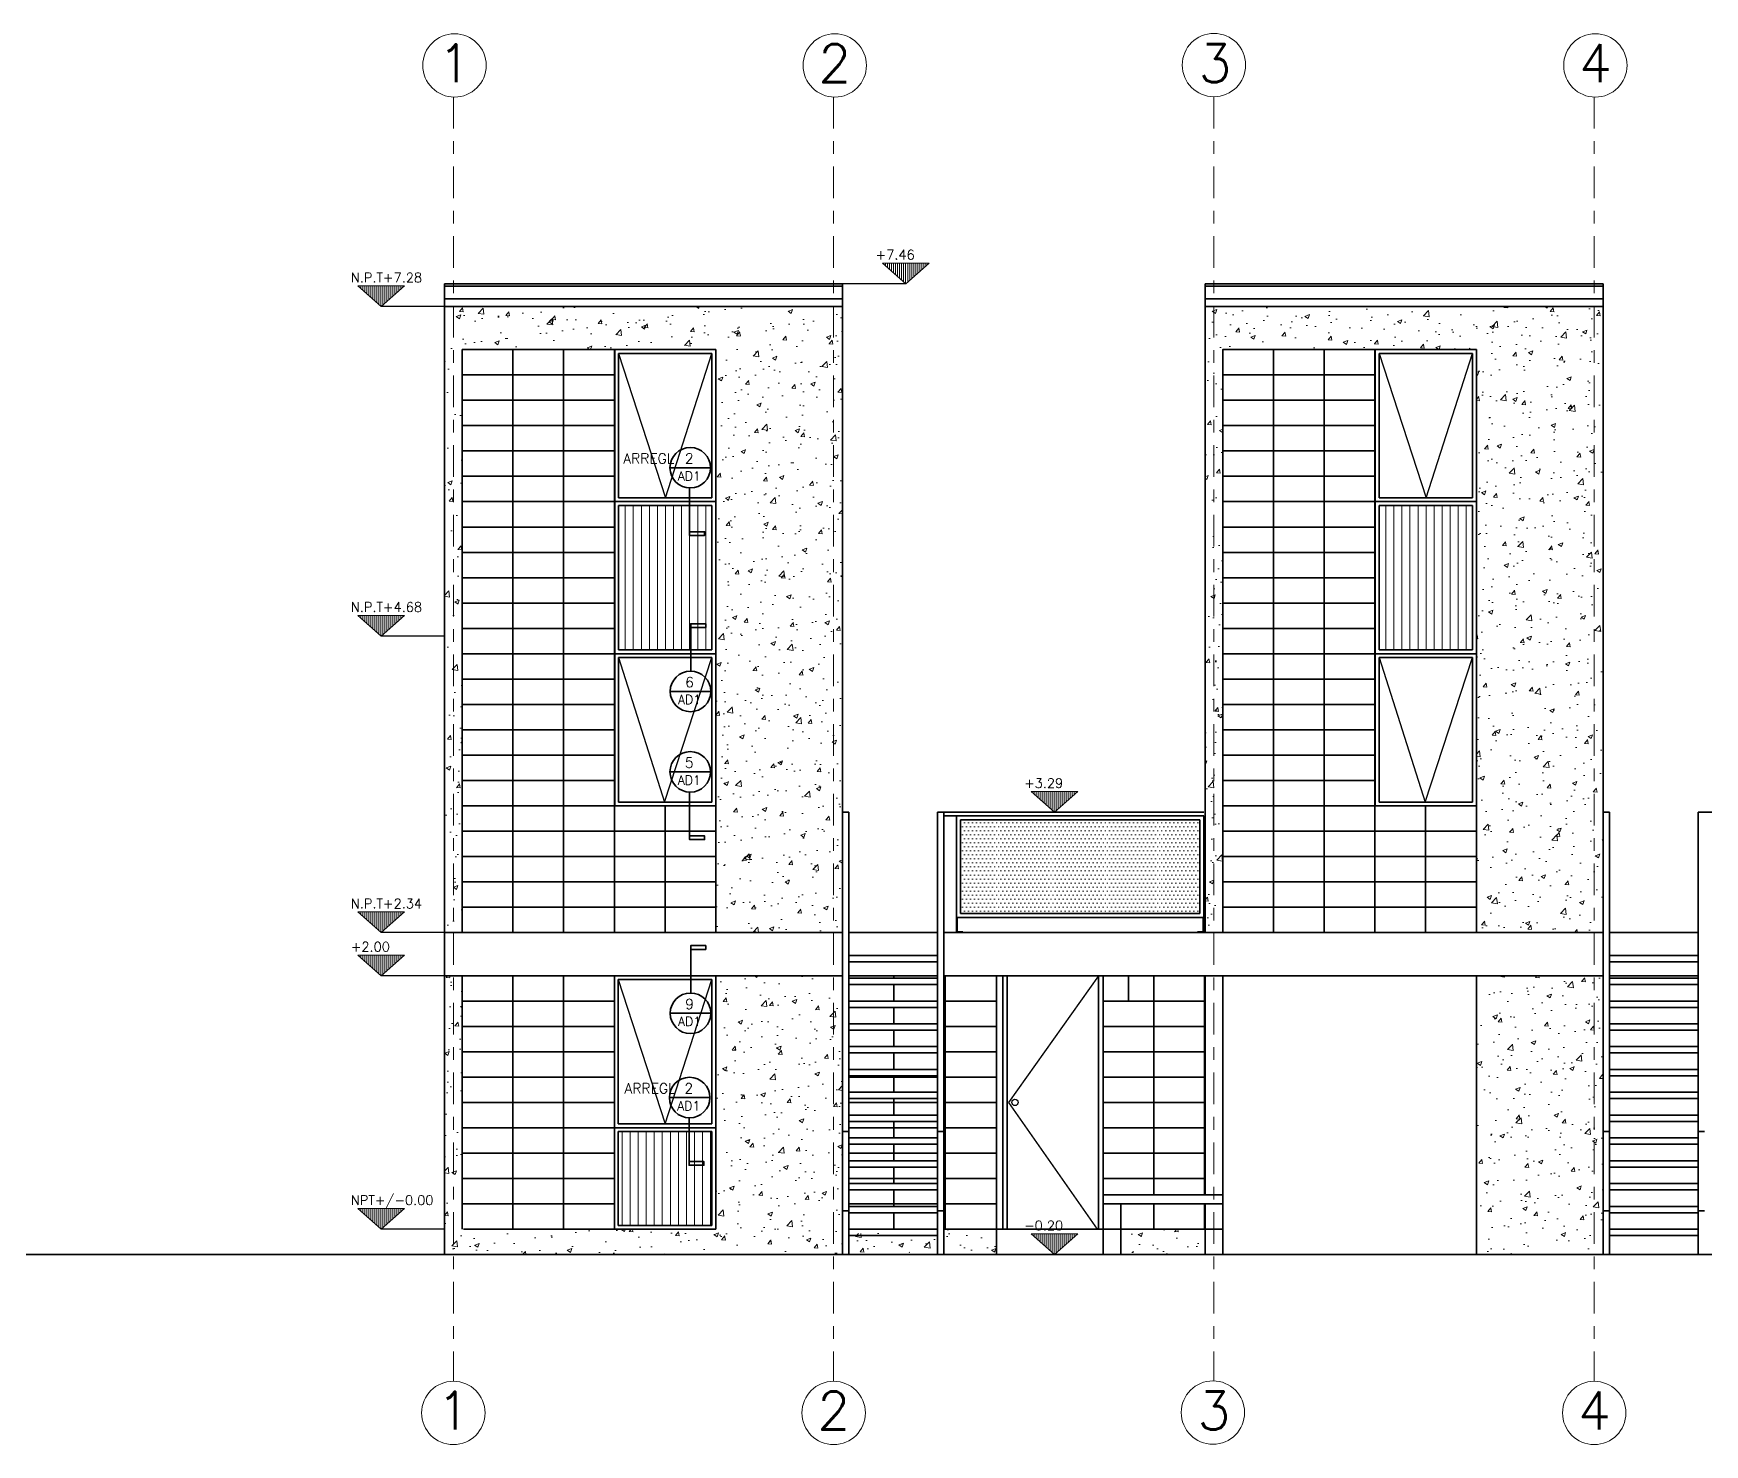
# Model space of a CAD drawing. Header units: metres. Extents: x -87 to 15, y -108 to -10.
# Drawn here: x -36.66 to -23.47, y -108.28 to -97.15 of the extents above; entities that cross this region are included whole.
import ezdxf
from ezdxf.enums import TextEntityAlignment as Align

# ---------------------------------------------------------------- set-up
doc = ezdxf.new("R2010")
doc.units = ezdxf.units.M
doc.header["$LTSCALE"] = 5
doc.header["$MEASUREMENT"] = 0
doc.linetypes.add('CENTER', pattern=[2, 1.25, -0.25, 0.25, -0.25])
for name, color, linetype, lineweight in [('A-ANNO-SYMB', 3, 'Continuous', 18), ('A-ANNO-TEXT', 3, 'Continuous', 18), ('A-ELEV-MBE1', 7, 'Continuous', 35), ('A-ELEV-MBE2', 4, 'Continuous', 25), ('A-ELEV-PATT', 8, 'Continuous', 18), ('A-SECT-MCUT', 7, 'Continuous', 35)]:
    doc.layers.add(name, color=color, linetype=linetype, lineweight=lineweight)
doc.styles.add('E-ROMANS', font='romans.shx', dxfattribs={"width": 0.8})
pattern_1 = [(50, (0, 0), (0.3643693, -0.0318782), [0.0381, -0.4191]), (355, (0, 0), (-0.0704857, 0.3821133), [0.03048, -0.33528]), (100.451, (0.03036, -0.00266), (0.293885, 0.3502334), [0.03238, -0.35618]), (46.1842, (0, 0.1016), (0.542158, -0.0840847), [0.05715, -0.62865]), (96.6356, (0.0452, 0.0946), (0.4748085, 0.494851), [0.04857, -0.53427]), (351.184, (0, 0.1016), (0.4748092, 0.4948502), [0.04572, -0.50292]), (21, (0.0508, 0.0762), (0.30322976, -0.204531), [0.0381, -0.4191]), (326, (0.0508, 0.0762), (0.123604, 0.3683759), [0.03048, -0.33528]), (71.4514, (0.07607, 0.05916), (0.426833, 0.1638457), [0.03238, -0.35618]), (37.5, (0, 0), (0.0061772, 0.16911008), [0, -0.331216, 0, -0.34036, 0, -0.33655]), (7.5, (0, 0), (0.13363933, 0.20036115), [0, -0.194056, 0, -0.323596, 0, -0.12827]), (327.5, (-0.11328, 0), (0.27118119, -0.01145749), [0, -0.127, 0, -0.39624, 0, -0.52578]), (317.5, (-0.16408, 0), (0.29625836, 0.050853), [0, -0.1651, 0, -0.263144, 0, -0.37338])]

msp = doc.modelspace()

# ---------------------------------------------------------------- hatches: boundary and pattern name
at = {"layer": 'A-ELEV-PATT'}
h = msp.add_hatch(dxfattribs=at)
h.set_pattern_fill('ANSI31', color=256, scale=0.005, angle=225, style=0)
h.set_pattern_definition([(270, (174.708959, -230.789892), (0.015875, -4e-17), [])])
h.paths.add_polyline_path([(-29.958, -98.963), (-29.774, -99.125), (-29.59, -98.963)])
h = msp.add_hatch(dxfattribs=at)
h.set_pattern_fill('ANSI31', color=256, scale=0.005, angle=225, style=0)
h.set_pattern_definition([(270, (170.568959, -230.969892), (0.015875, -4e-17), [])])
h.paths.add_polyline_path([(-34.098, -99.143), (-33.914, -99.305), (-33.73, -99.143)])
h = msp.add_hatch(dxfattribs=at)
h.set_pattern_fill('AR-CONC', color=256, scale=0.002, style=0)
h.set_pattern_definition(pattern_1)
h.paths.add_polyline_path([(-30.275, -99.305), (-33.415, -99.305), (-33.415, -104.245), (-33.275, -104.245), (-33.275, -104.045), (-33.275, -103.845), (-33.275, -103.645), (-33.275, -103.445), (-33.275, -103.245), (-33.275, -103.045), (-33.275, -102.845), (-33.275, -102.645), (-33.275, -102.445), (-33.275, -102.245), (-33.275, -102.045), (-33.275, -101.845), (-33.275, -101.645), (-33.275, -101.445), (-33.275, -101.245), (-33.275, -101.045), (-33.275, -100.845), (-33.275, -100.645), (-33.275, -100.445), (-33.275, -100.245), (-33.275, -100.045), (-33.275, -99.845), (-33.275, -99.645), (-32.875, -99.645), (-32.475, -99.645), (-32.075, -99.645), (-31.275, -99.645), (-31.275, -104.245), (-30.275, -104.245), (-30.275, -103.295)])
h = msp.add_hatch(dxfattribs=at)
h.set_pattern_fill('AR-CONC', color=256, scale=0.002, style=0)
h.set_pattern_definition(pattern_1)
h.paths.add_polyline_path([(-25.275, -102.095), (-25.275, -103.245), (-25.275, -103.445), (-25.275, -103.645), (-25.275, -103.845), (-25.275, -104.045), (-25.275, -104.245), (-24.275, -104.245), (-24.275, -103.295), (-24.275, -99.305), (-27.415, -99.305), (-27.415, -104.245), (-27.275, -104.245), (-27.275, -104.045), (-27.275, -103.845), (-27.275, -103.645), (-27.275, -103.445), (-27.275, -103.245), (-27.275, -103.045), (-27.275, -102.845), (-27.275, -99.645), (-26.875, -99.645), (-26.475, -99.645), (-26.075, -99.645), (-25.775, -99.645), (-25.275, -99.645), (-25.275, -100.795)])
h = msp.add_hatch(dxfattribs=at)
h.set_pattern_fill('ANSI31', color=256, scale=0.02, angle=45, style=0)
h.set_pattern_definition([(90, (-0.239126, 29.27455), (-0.0635, 7e-18), [])])
h.paths.add_polyline_path([(-31.305, -100.875), (-31.745, -100.875), (-32.042, -100.875), (-32.042, -102.015), (-31.745, -102.015), (-31.305, -102.015)])
h = msp.add_hatch(dxfattribs=at)
h.set_pattern_fill('ANSI31', color=256, scale=0.02, angle=45, style=0)
h.set_pattern_definition([(90, (5.760874, 29.27455), (-0.0635, 7e-18), [])])
h.paths.add_polyline_path([(-25.305, -100.875), (-25.745, -100.875), (-26.042, -100.875), (-26.042, -102.015), (-25.745, -102.015), (-25.305, -102.015)])
h = msp.add_hatch(dxfattribs=at)
h.set_pattern_fill('ANSI31', color=256, scale=0.005, angle=225, style=0)
h.set_pattern_definition([(270, (170.568959, -233.569892), (0.015875, -4e-17), [])])
h.paths.add_polyline_path([(-34.098, -101.743), (-33.914, -101.905), (-33.73, -101.743)])
h = msp.add_hatch(dxfattribs=at)
h.set_pattern_fill('ANSI31', color=256, scale=0.005, angle=225, style=0)
h.set_pattern_definition([(270, (175.880308, -234.959892), (0.015875, -4e-17), [])])
h.paths.add_polyline_path([(-28.787, -103.133), (-28.603, -103.295), (-28.419, -103.133)])
h = msp.add_hatch(dxfattribs=at)
h.set_pattern_fill('DOTS', color=256, scale=0.02, style=0)
h.set_pattern_definition([(0, (11.19992, 6e-14), (0.015875, 0.03175), [0, -0.03175])])
h.paths.add_polyline_path([(-29.345, -103.355), (-29.345, -104.095), (-27.455, -104.095), (-27.455, -103.355)])
h = msp.add_hatch(dxfattribs=at)
h.set_pattern_fill('ANSI31', color=256, scale=0.005, angle=225, style=0)
h.set_pattern_definition([(270, (170.568959, -235.909892), (0.015875, -4e-17), [])])
h.paths.add_polyline_path([(-34.098, -104.083), (-33.914, -104.245), (-33.73, -104.083)])
h = msp.add_hatch(dxfattribs=at)
h.set_pattern_fill('ANSI31', color=256, scale=0.005, angle=225, style=0)
h.set_pattern_definition([(270, (170.568959, -236.249892), (0.015875, -4e-17), [])])
h.paths.add_polyline_path([(-34.098, -104.423), (-33.914, -104.585), (-33.73, -104.423)])
h = msp.add_hatch(dxfattribs=at)
h.set_pattern_fill('AR-CONC', color=256, scale=0.002, style=0)
h.set_pattern_definition(pattern_1)
h.paths.add_polyline_path([(-31.275, -105.785), (-31.275, -106.585), (-33.265, -106.585), (-33.275, -106.585), (-33.275, -106.385), (-33.275, -106.185), (-33.275, -105.985), (-33.275, -105.785), (-33.275, -105.585), (-33.275, -105.385), (-33.275, -105.185), (-33.275, -104.985), (-33.275, -104.785), (-33.275, -104.585), (-33.415, -104.585), (-33.415, -106.475), (-33.415, -106.785), (-33.414, -106.785), (-30.275, -106.785), (-30.275, -104.585), (-31.275, -104.585)])
h = msp.add_hatch(dxfattribs=at)
h.set_pattern_fill('AR-CONC', color=256, scale=0.002, style=0)
h.set_pattern_definition([(50, (-0.01, 0), (0.3643693, -0.0318782), [0.0381, -0.4191]), (355, (-0.01, 0), (-0.0704857, 0.3821133), [0.03048, -0.33528]), (100.451, (0.02036, -0.00266), (0.293885, 0.3502334), [0.03238, -0.35618]), (46.1842, (-0.01, 0.1016), (0.542158, -0.0840847), [0.05715, -0.62865]), (96.6356, (0.0352, 0.0946), (0.4748085, 0.494851), [0.04857, -0.53427]), (351.184, (-0.01, 0.1016), (0.4748092, 0.4948502), [0.04572, -0.50292]), (21, (0.0408, 0.0762), (0.3032298, -0.204531), [0.0381, -0.4191]), (326, (0.0408, 0.0762), (0.123604, 0.3683759), [0.03048, -0.33528]), (71.4514, (0.06607, 0.05916), (0.426833, 0.1638457), [0.03238, -0.35618]), (37.5, (-0.01, 0), (0.0061772, 0.16911008), [0, -0.331216, 0, -0.34036, 0, -0.33655]), (7.5, (-0.01, 0), (0.13363933, 0.20036115), [0, -0.194056, 0, -0.323596, 0, -0.12827]), (327.5, (-0.12328, 0), (0.27118119, -0.01145749), [0, -0.127, 0, -0.39624, 0, -0.52578]), (317.5, (-0.17408, 0), (0.29625836, 0.050853), [0, -0.1651, 0, -0.263144, 0, -0.37338])])
h.paths.add_polyline_path([(-24.275, -104.585), (-25.275, -104.585), (-25.275, -106.785), (-24.275, -106.785)])
h = msp.add_hatch(dxfattribs=at)
h.set_pattern_fill('ANSI31', color=256, scale=0.02, angle=45, style=0)
h.set_pattern_definition([(90, (-0.01, 0), (-0.0635, 7e-18), [])])
h.paths.add_polyline_path([(-31.305, -105.815), (-32.045, -105.815), (-32.045, -106.555), (-31.305, -106.555)])
h = msp.add_hatch(dxfattribs=at)
h.set_pattern_fill('ANSI31', color=256, scale=0.005, angle=225, style=0)
h.set_pattern_definition([(270, (170.568959, -238.249892), (0.015875, -4e-17), [])])
h.paths.add_polyline_path([(-34.098, -106.423), (-33.914, -106.585), (-33.73, -106.423)])
h = msp.add_hatch(dxfattribs=at)
h.set_pattern_fill('AR-CONC', color=256, scale=0.002, style=0)
h.set_pattern_definition(pattern_1)
h.paths.add_polyline_path([(-29.525, -106.62), (-30.225, -106.62), (-30.225, -106.77), (-29.525, -106.77)])
h.paths.add_polyline_path([(-29.06, -106.585), (-29.465, -106.585), (-29.475, -106.585), (-29.475, -106.785), (-29.06, -106.785)])
h.paths.add_polyline_path([(-27.415, -106.585), (-28.08, -106.585), (-28.08, -106.785), (-27.415, -106.785)])
h = msp.add_hatch(dxfattribs=at)
h.set_pattern_fill('ANSI31', color=256, scale=0.005, angle=225, style=0)
h.set_pattern_definition([(270, (175.880308, -238.449892), (0.015875, -4e-17), [])])
h.paths.add_polyline_path([(-28.787, -106.623), (-28.603, -106.785), (-28.419, -106.623)])

# ---------------------------------------------------------------- linework, layer by layer
at = {"layer": 'A-ANNO-SYMB', "linetype": 'CENTER', "ltscale": 0.04}
for p, q in [((-33.345, -97.65), (-33.345, -107.785)), ((-30.345, -97.65), (-30.345, -107.785)), ((-27.345, -97.65), (-27.345, -107.785)), ((-24.345, -97.65), (-24.345, -107.785))]:
    msp.add_line(p, q, dxfattribs=at)
at = {"layer": 'A-ANNO-SYMB'}
for points in [[(-29.775, -99.125), (-29.959, -98.962), (-29.591, -98.962)], [(-33.915, -99.305), (-34.099, -99.142), (-33.731, -99.142)], [(-33.915, -101.905), (-34.099, -101.742), (-33.731, -101.742)], [(-28.603, -103.295), (-28.787, -103.132), (-28.419, -103.132)], [(-33.915, -104.245), (-34.099, -104.082), (-33.731, -104.082)], [(-33.915, -104.585), (-34.099, -104.422), (-33.731, -104.422)], [(-33.915, -106.585), (-34.099, -106.422), (-33.731, -106.422)], [(-28.603, -106.785), (-28.787, -106.622), (-28.419, -106.622)]]:
    msp.add_lwpolyline(points, close=True, dxfattribs=at)
for centre in [(-33.336, -97.403), (-30.336, -97.403), (-27.345, -97.4), (-24.336, -97.403), (-33.345, -108.035), (-30.345, -108.035), (-27.353, -108.032), (-24.345, -108.035)]:
    msp.add_circle(centre, 0.25, dxfattribs=at)
at = {"layer": 'A-ELEV-MBE1'}
for p, q in [((-33.415, -99.125), (-30.275, -99.125)), ((-33.415, -99.305), (-33.415, -99.125)), ((-30.275, -99.125), (-30.275, -99.305)), ((-27.415, -99.125), (-24.275, -99.125)), ((-27.415, -99.305), (-27.415, -99.125)), ((-24.275, -99.125), (-24.275, -99.305)), ((-33.415, -99.145), (-30.275, -99.145)), ((-33.415, -99.245), (-30.275, -99.245)), ((-27.415, -99.145), (-24.275, -99.145)), ((-27.415, -99.245), (-24.275, -99.245)), ((-33.275, -99.645), (-33.275, -104.245)), ((-33.275, -99.645), (-31.275, -99.645)), ((-32.072, -100.795), (-32.072, -99.645)), ((-32.072, -99.645), (-31.775, -99.645)), ((-31.275, -100.795), (-31.275, -99.645)), ((-31.275, -99.645), (-31.275, -104.245)), ((-27.275, -99.645), (-27.275, -104.245)), ((-27.265, -99.645), (-25.275, -99.645)), ((-26.072, -100.795), (-26.072, -99.645)), ((-26.072, -99.645), (-25.775, -99.645)), ((-25.275, -99.645), (-25.775, -99.645)), ((-25.275, -99.645), (-25.275, -104.245)), ((-25.275, -100.795), (-25.275, -99.645)), ((-32.042, -100.815), (-32.042, -99.675)), ((-32.042, -99.675), (-31.305, -99.675)), ((-31.305, -100.815), (-31.305, -99.675)), ((-26.042, -99.675), (-25.305, -99.675)), ((-26.042, -100.815), (-26.042, -99.675)), ((-25.305, -100.815), (-25.305, -99.675)), ((-31.636, -100.577), (-31.316, -100.577)), ((-32.072, -102.095), (-32.072, -100.795)), ((-31.775, -100.845), (-32.072, -100.845)), ((-32.072, -100.845), (-31.775, -100.845)), ((-31.305, -100.815), (-32.042, -100.815)), ((-31.275, -100.845), (-31.775, -100.845)), ((-31.775, -100.845), (-31.275, -100.845)), ((-31.481, -101.082), (-31.481, -100.737)), ((-31.275, -102.095), (-31.275, -100.795)), ((-26.072, -102.095), (-26.072, -100.795)), ((-26.072, -100.845), (-25.775, -100.845)), ((-25.775, -100.845), (-26.072, -100.845)), ((-25.305, -100.815), (-26.042, -100.815)), ((-25.775, -100.845), (-25.275, -100.845)), ((-25.275, -100.845), (-25.775, -100.845)), ((-25.275, -102.095), (-25.275, -100.795)), ((-32.042, -102.015), (-32.042, -100.875)), ((-32.042, -100.875), (-31.745, -100.875)), ((-31.305, -100.875), (-31.745, -100.875)), ((-31.305, -102.015), (-31.305, -100.875)), ((-26.042, -100.875), (-25.745, -100.875)), ((-26.042, -102.015), (-26.042, -100.875)), ((-25.305, -100.875), (-25.745, -100.875)), ((-25.305, -102.015), (-25.305, -100.875)), ((-31.472, -101.838), (-31.472, -102.182)), ((-31.745, -102.015), (-32.042, -102.015)), ((-31.745, -102.015), (-31.305, -102.015)), ((-25.745, -102.015), (-26.042, -102.015)), ((-25.745, -102.015), (-25.305, -102.015)), ((-32.072, -102.045), (-31.775, -102.045)), ((-31.775, -102.045), (-32.072, -102.045)), ((-32.072, -103.245), (-32.072, -102.095)), ((-32.042, -102.075), (-31.305, -102.075)), ((-32.042, -103.215), (-32.042, -102.075)), ((-31.775, -102.045), (-31.275, -102.045)), ((-31.275, -102.045), (-31.775, -102.045)), ((-31.305, -103.215), (-31.305, -102.075)), ((-31.275, -103.245), (-31.275, -102.095)), ((-25.775, -102.045), (-26.072, -102.045)), ((-26.072, -102.045), (-25.775, -102.045)), ((-26.072, -103.245), (-26.072, -102.095)), ((-26.042, -103.215), (-26.042, -102.075)), ((-26.042, -102.075), (-25.305, -102.075)), ((-25.275, -102.045), (-25.775, -102.045)), ((-25.775, -102.045), (-25.275, -102.045)), ((-25.305, -103.215), (-25.305, -102.075)), ((-25.275, -103.245), (-25.275, -102.095)), ((-31.634, -102.342), (-31.314, -102.342)), ((-31.636, -102.977), (-31.316, -102.977)), ((-31.305, -103.215), (-32.042, -103.215)), ((-31.481, -103.482), (-31.481, -103.137)), ((-25.305, -103.215), (-26.042, -103.215)), ((-31.775, -103.245), (-32.072, -103.245)), ((-31.775, -103.245), (-31.275, -103.245)), ((-30.275, -105.814), (-30.275, -103.295)), ((-30.225, -103.295), (-30.275, -103.295)), ((-30.225, -105.814), (-30.225, -103.295)), ((-29.525, -105.814), (-29.525, -103.295)), ((-29.475, -103.295), (-29.525, -103.295)), ((-29.525, -103.295), (-27.425, -103.295)), ((-29.475, -105.814), (-29.475, -103.295)), ((-29.475, -103.325), (-27.425, -103.325)), ((-29.375, -104.125), (-29.375, -103.325)), ((-29.345, -104.095), (-29.345, -103.355)), ((-29.345, -103.355), (-27.455, -103.355)), ((-27.455, -104.095), (-27.455, -103.355)), ((-27.425, -104.125), (-27.425, -103.325)), ((-27.425, -104.125), (-27.425, -103.325)), ((-27.415, -104.125), (-27.415, -103.325)), ((-27.415, -104.125), (-27.415, -103.325)), ((-25.775, -103.245), (-26.072, -103.245)), ((-25.775, -103.245), (-25.275, -103.245)), ((-24.275, -105.82), (-24.275, -103.285)), ((-24.275, -105.814), (-24.275, -103.295)), ((-24.225, -103.295), (-24.275, -103.295)), ((-24.225, -105.814), (-24.225, -103.295)), ((-23.525, -105.814), (-23.525, -103.295)), ((-23.475, -103.295), (-23.525, -103.295)), ((-23.525, -103.295), (-21.425, -103.295)), ((-29.375, -104.125), (-27.425, -104.125)), ((-29.375, -104.125), (-29.375, -104.245)), ((-29.37, -104.125), (-29.37, -104.24)), ((-29.345, -104.095), (-27.455, -104.095)), ((-27.43, -104.125), (-27.43, -104.24)), ((-27.425, -104.125), (-27.425, -104.245)), ((-27.415, -104.125), (-27.415, -104.245)), ((-33.265, -104.245), (-33.415, -104.245)), ((-30.225, -104.245), (-29.525, -104.245)), ((-29.475, -104.245), (-27.415, -104.245)), ((-29.37, -104.24), (-29.325, -104.24)), ((-29.325, -104.24), (-29.325, -104.245)), ((-27.475, -104.24), (-27.475, -104.245)), ((-27.43, -104.24), (-27.475, -104.24)), ((-24.225, -104.245), (-23.525, -104.245)), ((-31.472, -104.378), (-31.472, -104.722)), ((-30.225, -104.425), (-29.525, -104.425)), ((-30.225, -104.475), (-29.525, -104.475)), ((-24.225, -104.425), (-23.525, -104.425)), ((-24.225, -104.475), (-23.525, -104.475)), ((-33.265, -104.585), (-33.415, -104.585)), ((-33.275, -104.585), (-33.275, -106.585)), ((-33.265, -104.585), (-30.275, -104.585)), ((-32.075, -105.785), (-32.075, -104.585)), ((-32.075, -104.585), (-31.275, -104.585)), ((-32.045, -105.755), (-32.045, -104.615)), ((-32.045, -104.615), (-31.305, -104.615)), ((-31.305, -105.755), (-31.305, -104.615)), ((-31.275, -105.785), (-31.275, -104.585)), ((-30.225, -104.585), (-29.87, -104.585)), ((-29.525, -104.585), (-30.225, -104.585)), ((-30.225, -104.605), (-29.525, -104.605)), ((-30.225, -104.655), (-29.525, -104.655)), ((-29.87, -104.585), (-29.525, -104.585)), ((-29.87, -104.605), (-29.87, -104.585)), ((-29.87, -104.655), (-29.87, -104.785)), ((-29.87, -104.785), (-29.87, -104.67)), ((-29.475, -104.585), (-27.416, -104.585)), ((-29.475, -104.585), (-29.465, -104.585)), ((-29.465, -104.585), (-29.465, -104.785)), ((-29.06, -106.585), (-29.06, -104.585)), ((-29.01, -104.585), (-29.01, -106.585)), ((-28.975, -104.585), (-28.975, -106.585)), ((-28.255, -106.585), (-28.255, -104.585)), ((-27.415, -104.585), (-27.415, -106.315)), ((-27.275, -104.585), (-25.275, -104.585)), ((-23.525, -104.585), (-24.225, -104.585)), ((-24.225, -104.605), (-23.525, -104.605)), ((-24.225, -104.655), (-23.525, -104.655)), ((-29.87, -104.785), (-30.225, -104.785)), ((-30.225, -104.785), (-29.87, -104.785)), ((-30.225, -104.785), (-29.525, -104.785)), ((-29.87, -104.785), (-29.525, -104.785)), ((-29.525, -104.785), (-29.87, -104.785)), ((-29.465, -104.785), (-29.475, -104.785)), ((-29.475, -104.785), (-29.465, -104.785)), ((-29.465, -104.785), (-29.465, -104.985)), ((-24.225, -104.785), (-23.525, -104.785)), ((-31.634, -104.882), (-31.314, -104.882)), ((-30.225, -104.835), (-29.525, -104.835)), ((-29.87, -104.965), (-29.87, -104.835)), ((-29.87, -104.835), (-29.87, -104.965)), ((-24.225, -104.835), (-23.525, -104.835)), ((-30.225, -104.965), (-29.525, -104.965)), ((-30.225, -105.015), (-29.525, -105.015)), ((-29.87, -105.145), (-29.87, -105.015)), ((-29.87, -105.015), (-29.87, -105.145)), ((-29.465, -104.985), (-29.475, -104.985)), ((-29.475, -104.985), (-29.465, -104.985)), ((-29.465, -104.985), (-29.465, -105.185)), ((-24.225, -104.965), (-23.525, -104.965)), ((-24.225, -105.015), (-23.525, -105.015)), ((-30.225, -105.145), (-29.525, -105.145)), ((-30.225, -105.195), (-29.525, -105.195)), ((-29.87, -105.325), (-29.87, -105.195)), ((-29.87, -105.195), (-29.87, -105.325)), ((-29.465, -105.185), (-29.475, -105.185)), ((-29.475, -105.185), (-29.465, -105.185)), ((-29.465, -105.185), (-29.465, -105.385)), ((-24.225, -105.145), (-23.525, -105.145)), ((-24.225, -105.195), (-23.525, -105.195)), ((-31.275, -105.302), (-31.275, -105.735)), ((-30.225, -105.325), (-29.525, -105.325)), ((-24.225, -105.325), (-23.525, -105.325)), ((-30.225, -105.375), (-29.525, -105.375)), ((-29.87, -105.385), (-30.225, -105.385)), ((-30.225, -105.385), (-29.87, -105.385)), ((-29.87, -105.505), (-29.87, -105.375)), ((-29.87, -105.375), (-29.87, -105.505)), ((-29.87, -105.385), (-29.525, -105.385)), ((-29.525, -105.385), (-29.87, -105.385)), ((-29.465, -105.385), (-29.475, -105.385)), ((-29.475, -105.385), (-29.465, -105.385)), ((-29.465, -105.385), (-29.465, -105.585)), ((-24.225, -105.375), (-23.525, -105.375)), ((-32.045, -105.585), (-32.045, -105.755)), ((-31.641, -105.547), (-31.321, -105.547)), ((-31.305, -105.585), (-31.305, -105.755)), ((-31.275, -105.585), (-31.275, -106.585)), ((-30.225, -105.505), (-29.525, -105.505)), ((-30.225, -105.555), (-29.525, -105.555)), ((-29.87, -105.585), (-30.225, -105.585)), ((-30.225, -105.585), (-29.87, -105.585)), ((-29.87, -105.685), (-29.87, -105.555)), ((-29.87, -105.585), (-29.87, -105.6)), ((-29.87, -105.585), (-29.525, -105.585)), ((-29.525, -105.585), (-29.87, -105.585)), ((-29.465, -105.585), (-29.475, -105.585)), ((-29.475, -105.585), (-29.465, -105.585)), ((-29.465, -105.585), (-29.465, -105.785)), ((-24.225, -105.505), (-23.525, -105.505)), ((-24.225, -105.555), (-23.525, -105.555)), ((-31.486, -106.052), (-31.486, -105.707)), ((-30.225, -105.685), (-29.525, -105.685)), ((-24.225, -105.685), (-23.525, -105.685)), ((-32.075, -105.785), (-31.275, -105.785)), ((-31.305, -105.755), (-32.045, -105.755)), ((-32.045, -105.815), (-31.305, -105.815)), ((-32.045, -105.815), (-32.045, -106.555)), ((-31.745, -105.755), (-31.305, -105.755)), ((-31.305, -105.815), (-31.305, -106.555)), ((-30.275, -105.814), (-30.225, -105.814)), ((-30.275, -105.814), (-30.275, -106.44)), ((-30.225, -105.735), (-29.525, -105.735)), ((-29.87, -105.785), (-30.225, -105.785)), ((-30.225, -105.785), (-29.87, -105.785)), ((-30.225, -105.814), (-30.225, -106.44)), ((-29.87, -105.865), (-29.87, -105.735)), ((-29.87, -105.735), (-29.87, -105.865)), ((-29.87, -105.785), (-29.525, -105.785)), ((-29.525, -105.785), (-29.87, -105.785)), ((-29.525, -105.814), (-29.525, -106.44)), ((-29.525, -105.814), (-29.475, -105.814)), ((-29.465, -105.785), (-29.475, -105.785)), ((-29.475, -105.785), (-29.465, -105.785)), ((-29.475, -105.814), (-29.475, -106.44)), ((-29.465, -105.785), (-29.465, -105.985)), ((-24.275, -105.77), (-24.275, -106.785)), ((-24.275, -105.814), (-24.225, -105.814)), ((-24.275, -105.814), (-24.275, -106.44)), ((-24.225, -105.735), (-23.525, -105.735)), ((-24.225, -105.814), (-24.225, -106.44)), ((-23.525, -105.814), (-23.525, -106.44)), ((-23.525, -105.814), (-23.475, -105.814)), ((-30.225, -105.865), (-29.525, -105.865)), ((-30.225, -105.915), (-29.525, -105.915)), ((-29.87, -105.985), (-30.225, -105.985)), ((-30.225, -105.985), (-29.87, -105.985)), ((-29.87, -105.915), (-29.87, -106.045)), ((-29.87, -105.985), (-29.525, -105.985)), ((-29.525, -105.985), (-29.87, -105.985)), ((-29.465, -105.985), (-29.475, -105.985)), ((-29.475, -105.985), (-29.465, -105.985)), ((-29.465, -105.985), (-29.465, -106.185)), ((-24.225, -105.865), (-23.525, -105.865)), ((-24.225, -105.915), (-23.525, -105.915)), ((-30.225, -106.045), (-29.525, -106.045)), ((-30.225, -106.095), (-29.525, -106.095)), ((-29.87, -106.225), (-29.87, -106.095)), ((-24.225, -106.045), (-23.525, -106.045)), ((-24.225, -106.095), (-23.525, -106.095)), ((-30.225, -106.185), (-29.525, -106.185)), ((-29.87, -106.185), (-30.225, -106.185)), ((-30.225, -106.185), (-29.87, -106.185)), ((-30.225, -106.225), (-29.525, -106.225)), ((-29.87, -106.185), (-29.525, -106.185)), ((-29.525, -106.185), (-29.87, -106.185)), ((-29.465, -106.185), (-29.475, -106.185)), ((-29.475, -106.185), (-29.465, -106.185)), ((-29.465, -106.185), (-29.465, -106.385)), ((-27.82, -106.185), (-28.22, -106.185)), ((-28.22, -106.185), (-28.22, -106.385)), ((-27.42, -106.185), (-27.82, -106.185)), ((-27.82, -106.185), (-27.82, -106.315)), ((-27.82, -106.315), (-27.82, -106.185)), ((-27.42, -106.315), (-27.42, -106.185)), ((-24.225, -106.225), (-23.525, -106.225)), ((-30.225, -106.275), (-29.525, -106.275)), ((-30.225, -106.385), (-29.87, -106.385)), ((-29.87, -106.275), (-29.87, -106.405)), ((-29.87, -106.405), (-29.87, -106.275)), ((-29.525, -106.385), (-29.87, -106.385)), ((-29.465, -106.385), (-29.475, -106.385)), ((-29.475, -106.385), (-29.465, -106.385)), ((-29.465, -106.385), (-29.465, -106.585)), ((-28.22, -106.315), (-28.22, -106.385)), ((-27.275, -106.315), (-28.22, -106.315)), ((-28.22, -106.385), (-27.275, -106.385)), ((-28.22, -106.385), (-28.22, -106.585)), ((-27.82, -106.385), (-27.82, -106.585)), ((-27.82, -106.585), (-27.82, -106.385)), ((-27.42, -106.585), (-27.42, -106.385)), ((-27.275, -106.385), (-27.275, -106.315)), ((-24.225, -106.275), (-23.525, -106.275)), ((-30.275, -106.44), (-30.275, -106.785)), ((-30.275, -106.44), (-30.225, -106.44)), ((-30.225, -106.405), (-29.525, -106.405)), ((-30.225, -106.44), (-30.225, -106.785)), ((-30.225, -106.455), (-29.525, -106.455)), ((-29.87, -106.455), (-29.87, -106.575)), ((-29.87, -106.585), (-29.87, -106.455)), ((-29.525, -106.44), (-29.525, -106.785)), ((-29.525, -106.44), (-29.475, -106.44)), ((-29.475, -106.44), (-29.475, -106.785)), ((-24.275, -106.44), (-24.275, -106.785)), ((-24.275, -106.44), (-24.225, -106.44)), ((-24.225, -106.405), (-23.525, -106.405)), ((-24.225, -106.44), (-24.225, -106.785)), ((-24.225, -106.455), (-23.525, -106.455)), ((-23.525, -106.44), (-23.525, -106.785)), ((-23.525, -106.44), (-23.475, -106.44)), ((-31.275, -106.585), (-33.265, -106.585)), ((-32.045, -106.555), (-31.305, -106.555)), ((-30.225, -106.585), (-29.525, -106.585)), ((-30.225, -106.585), (-29.525, -106.585)), ((-30.225, -106.635), (-29.525, -106.635)), ((-29.465, -106.585), (-29.475, -106.585)), ((-29.06, -106.585), (-29.06, -106.785)), ((-29.06, -106.585), (-29.06, -106.785)), ((-24.225, -106.585), (-23.525, -106.585)), ((-24.225, -106.585), (-23.525, -106.585)), ((-24.225, -106.635), (-23.525, -106.635)), ((-33.415, -106.785), (-15.266, -106.785))]:
    msp.add_line(p, q, dxfattribs=at)
for points in [[(-32.875, -99.845), (-32.475, -99.845), (-32.475, -99.645), (-32.875, -99.645)], [(-32.475, -99.845), (-32.075, -99.845), (-32.075, -99.645), (-32.475, -99.645)], [(-27.275, -99.845), (-26.875, -99.845), (-26.875, -99.645), (-27.275, -99.645)], [(-27.275, -99.845), (-26.875, -99.845), (-26.875, -99.645), (-27.275, -99.645)], [(-26.875, -99.845), (-26.475, -99.845), (-26.475, -99.645), (-26.875, -99.645)], [(-26.475, -99.845), (-26.075, -99.845), (-26.075, -99.645), (-26.475, -99.645)], [(-33.275, -100.045), (-32.875, -100.045), (-32.875, -99.845), (-33.275, -99.845)], [(-32.875, -100.045), (-32.475, -100.045), (-32.475, -99.845), (-32.875, -99.845)], [(-32.475, -100.045), (-32.075, -100.045), (-32.075, -99.845), (-32.475, -99.845)], [(-27.275, -100.045), (-26.875, -100.045), (-26.875, -99.845), (-27.275, -99.845)], [(-26.875, -100.045), (-26.475, -100.045), (-26.475, -99.845), (-26.875, -99.845)], [(-26.475, -100.045), (-26.075, -100.045), (-26.075, -99.845), (-26.475, -99.845)], [(-33.275, -100.245), (-32.875, -100.245), (-32.875, -100.045), (-33.275, -100.045)], [(-32.875, -100.245), (-32.475, -100.245), (-32.475, -100.045), (-32.875, -100.045)], [(-32.475, -100.245), (-32.075, -100.245), (-32.075, -100.045), (-32.475, -100.045)], [(-27.275, -100.245), (-26.875, -100.245), (-26.875, -100.045), (-27.275, -100.045)], [(-26.875, -100.245), (-26.475, -100.245), (-26.475, -100.045), (-26.875, -100.045)], [(-26.475, -100.245), (-26.075, -100.245), (-26.075, -100.045), (-26.475, -100.045)], [(-33.275, -100.445), (-32.875, -100.445), (-32.875, -100.245), (-33.275, -100.245)], [(-32.875, -100.445), (-32.475, -100.445), (-32.475, -100.245), (-32.875, -100.245)], [(-32.475, -100.445), (-32.075, -100.445), (-32.075, -100.245), (-32.475, -100.245)], [(-27.275, -100.445), (-26.875, -100.445), (-26.875, -100.245), (-27.275, -100.245)], [(-26.875, -100.445), (-26.475, -100.445), (-26.475, -100.245), (-26.875, -100.245)], [(-26.475, -100.445), (-26.075, -100.445), (-26.075, -100.245), (-26.475, -100.245)], [(-33.275, -100.645), (-32.875, -100.645), (-32.875, -100.445), (-33.275, -100.445)], [(-32.875, -100.645), (-32.475, -100.645), (-32.475, -100.445), (-32.875, -100.445)], [(-32.475, -100.645), (-32.075, -100.645), (-32.075, -100.445), (-32.475, -100.445)], [(-27.275, -100.645), (-26.875, -100.645), (-26.875, -100.445), (-27.275, -100.445)], [(-26.875, -100.645), (-26.475, -100.645), (-26.475, -100.445), (-26.875, -100.445)], [(-26.475, -100.645), (-26.075, -100.645), (-26.075, -100.445), (-26.475, -100.445)], [(-33.275, -100.845), (-32.875, -100.845), (-32.875, -100.645), (-33.275, -100.645)], [(-32.875, -100.845), (-32.475, -100.845), (-32.475, -100.645), (-32.875, -100.645)], [(-32.475, -100.845), (-32.075, -100.845), (-32.075, -100.645), (-32.475, -100.645)], [(-27.275, -100.845), (-26.875, -100.845), (-26.875, -100.645), (-27.275, -100.645)], [(-26.875, -100.845), (-26.475, -100.845), (-26.475, -100.645), (-26.875, -100.645)], [(-26.475, -100.845), (-26.075, -100.845), (-26.075, -100.645), (-26.475, -100.645)], [(-33.275, -101.045), (-32.875, -101.045), (-32.875, -100.845), (-33.275, -100.845)], [(-32.875, -101.045), (-32.475, -101.045), (-32.475, -100.845), (-32.875, -100.845)], [(-32.475, -101.045), (-32.075, -101.045), (-32.075, -100.845), (-32.475, -100.845)], [(-27.275, -101.045), (-26.875, -101.045), (-26.875, -100.845), (-27.275, -100.845)], [(-26.875, -101.045), (-26.475, -101.045), (-26.475, -100.845), (-26.875, -100.845)], [(-26.475, -101.045), (-26.075, -101.045), (-26.075, -100.845), (-26.475, -100.845)], [(-33.275, -101.245), (-32.875, -101.245), (-32.875, -101.045), (-33.275, -101.045)], [(-32.875, -101.245), (-32.475, -101.245), (-32.475, -101.045), (-32.875, -101.045)], [(-32.475, -101.245), (-32.075, -101.245), (-32.075, -101.045), (-32.475, -101.045)], [(-31.481, -101.082), (-31.363, -101.082), (-31.363, -101.111), (-31.481, -101.111)], [(-27.275, -101.245), (-26.875, -101.245), (-26.875, -101.045), (-27.275, -101.045)], [(-26.875, -101.245), (-26.475, -101.245), (-26.475, -101.045), (-26.875, -101.045)], [(-26.475, -101.245), (-26.075, -101.245), (-26.075, -101.045), (-26.475, -101.045)], [(-33.275, -101.445), (-32.875, -101.445), (-32.875, -101.245), (-33.275, -101.245)], [(-32.875, -101.445), (-32.475, -101.445), (-32.475, -101.245), (-32.875, -101.245)], [(-32.475, -101.445), (-32.075, -101.445), (-32.075, -101.245), (-32.475, -101.245)], [(-27.275, -101.445), (-26.875, -101.445), (-26.875, -101.245), (-27.275, -101.245)], [(-26.875, -101.445), (-26.475, -101.445), (-26.475, -101.245), (-26.875, -101.245)], [(-26.475, -101.445), (-26.075, -101.445), (-26.075, -101.245), (-26.475, -101.245)], [(-33.275, -101.645), (-32.875, -101.645), (-32.875, -101.445), (-33.275, -101.445)], [(-32.875, -101.645), (-32.475, -101.645), (-32.475, -101.445), (-32.875, -101.445)], [(-32.475, -101.645), (-32.075, -101.645), (-32.075, -101.445), (-32.475, -101.445)], [(-27.275, -101.645), (-26.875, -101.645), (-26.875, -101.445), (-27.275, -101.445)], [(-26.875, -101.645), (-26.475, -101.645), (-26.475, -101.445), (-26.875, -101.445)], [(-26.475, -101.645), (-26.075, -101.645), (-26.075, -101.445), (-26.475, -101.445)], [(-33.275, -101.845), (-32.875, -101.845), (-32.875, -101.645), (-33.275, -101.645)], [(-32.875, -101.845), (-32.475, -101.845), (-32.475, -101.645), (-32.875, -101.645)], [(-32.475, -101.845), (-32.075, -101.845), (-32.075, -101.645), (-32.475, -101.645)], [(-27.275, -101.845), (-26.875, -101.845), (-26.875, -101.645), (-27.275, -101.645)], [(-26.875, -101.845), (-26.475, -101.845), (-26.475, -101.645), (-26.875, -101.645)], [(-26.475, -101.845), (-26.075, -101.845), (-26.075, -101.645), (-26.475, -101.645)], [(-33.275, -102.045), (-32.875, -102.045), (-32.875, -101.845), (-33.275, -101.845)], [(-32.875, -102.045), (-32.475, -102.045), (-32.475, -101.845), (-32.875, -101.845)], [(-32.475, -102.045), (-32.075, -102.045), (-32.075, -101.845), (-32.475, -101.845)], [(-31.472, -101.838), (-31.354, -101.838), (-31.354, -101.808), (-31.472, -101.808)], [(-27.275, -102.045), (-26.875, -102.045), (-26.875, -101.845), (-27.275, -101.845)], [(-26.875, -102.045), (-26.475, -102.045), (-26.475, -101.845), (-26.875, -101.845)], [(-26.475, -102.045), (-26.075, -102.045), (-26.075, -101.845), (-26.475, -101.845)], [(-33.275, -102.245), (-32.875, -102.245), (-32.875, -102.045), (-33.275, -102.045)], [(-32.875, -102.245), (-32.475, -102.245), (-32.475, -102.045), (-32.875, -102.045)], [(-32.475, -102.245), (-32.075, -102.245), (-32.075, -102.045), (-32.475, -102.045)], [(-27.275, -102.245), (-26.875, -102.245), (-26.875, -102.045), (-27.275, -102.045)], [(-26.875, -102.245), (-26.475, -102.245), (-26.475, -102.045), (-26.875, -102.045)], [(-26.475, -102.245), (-26.075, -102.245), (-26.075, -102.045), (-26.475, -102.045)], [(-33.275, -102.445), (-32.875, -102.445), (-32.875, -102.245), (-33.275, -102.245)], [(-32.875, -102.445), (-32.475, -102.445), (-32.475, -102.245), (-32.875, -102.245)], [(-32.475, -102.445), (-32.075, -102.445), (-32.075, -102.245), (-32.475, -102.245)], [(-27.275, -102.445), (-26.875, -102.445), (-26.875, -102.245), (-27.275, -102.245)], [(-26.875, -102.445), (-26.475, -102.445), (-26.475, -102.245), (-26.875, -102.245)], [(-26.475, -102.445), (-26.075, -102.445), (-26.075, -102.245), (-26.475, -102.245)], [(-33.275, -102.645), (-32.875, -102.645), (-32.875, -102.445), (-33.275, -102.445)], [(-32.875, -102.645), (-32.475, -102.645), (-32.475, -102.445), (-32.875, -102.445)], [(-32.475, -102.645), (-32.075, -102.645), (-32.075, -102.445), (-32.475, -102.445)], [(-27.275, -102.645), (-26.875, -102.645), (-26.875, -102.445), (-27.275, -102.445)], [(-26.875, -102.645), (-26.475, -102.645), (-26.475, -102.445), (-26.875, -102.445)], [(-26.475, -102.645), (-26.075, -102.645), (-26.075, -102.445), (-26.475, -102.445)], [(-33.275, -102.845), (-32.875, -102.845), (-32.875, -102.645), (-33.275, -102.645)], [(-32.875, -102.845), (-32.475, -102.845), (-32.475, -102.645), (-32.875, -102.645)], [(-32.475, -102.845), (-32.075, -102.845), (-32.075, -102.645), (-32.475, -102.645)], [(-27.275, -102.845), (-26.875, -102.845), (-26.875, -102.645), (-27.275, -102.645)], [(-26.875, -102.845), (-26.475, -102.845), (-26.475, -102.645), (-26.875, -102.645)], [(-26.475, -102.845), (-26.075, -102.845), (-26.075, -102.645), (-26.475, -102.645)], [(-33.275, -103.045), (-32.875, -103.045), (-32.875, -102.845), (-33.275, -102.845)], [(-32.875, -103.045), (-32.475, -103.045), (-32.475, -102.845), (-32.875, -102.845)], [(-32.475, -103.045), (-32.075, -103.045), (-32.075, -102.845), (-32.475, -102.845)], [(-27.275, -103.045), (-26.875, -103.045), (-26.875, -102.845), (-27.275, -102.845)], [(-26.875, -103.045), (-26.475, -103.045), (-26.475, -102.845), (-26.875, -102.845)], [(-26.475, -103.045), (-26.075, -103.045), (-26.075, -102.845), (-26.475, -102.845)], [(-33.275, -103.245), (-32.875, -103.245), (-32.875, -103.045), (-33.275, -103.045)], [(-32.875, -103.245), (-32.475, -103.245), (-32.475, -103.045), (-32.875, -103.045)], [(-32.475, -103.245), (-32.075, -103.245), (-32.075, -103.045), (-32.475, -103.045)], [(-27.275, -103.245), (-26.875, -103.245), (-26.875, -103.045), (-27.275, -103.045)], [(-26.875, -103.245), (-26.475, -103.245), (-26.475, -103.045), (-26.875, -103.045)], [(-26.475, -103.245), (-26.075, -103.245), (-26.075, -103.045), (-26.475, -103.045)], [(-33.275, -103.445), (-32.875, -103.445), (-32.875, -103.245), (-33.275, -103.245)], [(-32.875, -103.445), (-32.475, -103.445), (-32.475, -103.245), (-32.875, -103.245)], [(-32.475, -103.445), (-32.075, -103.445), (-32.075, -103.245), (-32.475, -103.245)], [(-32.075, -103.445), (-31.675, -103.445), (-31.675, -103.245), (-32.075, -103.245)], [(-31.675, -103.445), (-31.275, -103.445), (-31.275, -103.245), (-31.675, -103.245)], [(-27.275, -103.445), (-26.875, -103.445), (-26.875, -103.245), (-27.275, -103.245)], [(-26.875, -103.445), (-26.475, -103.445), (-26.475, -103.245), (-26.875, -103.245)], [(-26.475, -103.445), (-26.075, -103.445), (-26.075, -103.245), (-26.475, -103.245)], [(-26.075, -103.445), (-25.675, -103.445), (-25.675, -103.245), (-26.075, -103.245)], [(-25.675, -103.445), (-25.275, -103.445), (-25.275, -103.245), (-25.675, -103.245)], [(-33.275, -103.645), (-32.875, -103.645), (-32.875, -103.445), (-33.275, -103.445)], [(-32.875, -103.645), (-32.475, -103.645), (-32.475, -103.445), (-32.875, -103.445)], [(-32.475, -103.645), (-32.075, -103.645), (-32.075, -103.445), (-32.475, -103.445)], [(-32.075, -103.645), (-31.675, -103.645), (-31.675, -103.445), (-32.075, -103.445)], [(-31.675, -103.645), (-31.275, -103.645), (-31.275, -103.445), (-31.675, -103.445)], [(-31.481, -103.482), (-31.363, -103.482), (-31.363, -103.511), (-31.481, -103.511)], [(-27.275, -103.645), (-26.875, -103.645), (-26.875, -103.445), (-27.275, -103.445)], [(-26.875, -103.645), (-26.475, -103.645), (-26.475, -103.445), (-26.875, -103.445)], [(-26.475, -103.645), (-26.075, -103.645), (-26.075, -103.445), (-26.475, -103.445)], [(-26.075, -103.645), (-25.675, -103.645), (-25.675, -103.445), (-26.075, -103.445)], [(-25.675, -103.645), (-25.275, -103.645), (-25.275, -103.445), (-25.675, -103.445)], [(-33.275, -103.845), (-32.875, -103.845), (-32.875, -103.645), (-33.275, -103.645)], [(-32.875, -103.845), (-32.475, -103.845), (-32.475, -103.645), (-32.875, -103.645)], [(-32.475, -103.845), (-32.075, -103.845), (-32.075, -103.645), (-32.475, -103.645)], [(-32.075, -103.845), (-31.675, -103.845), (-31.675, -103.645), (-32.075, -103.645)], [(-31.675, -103.845), (-31.275, -103.845), (-31.275, -103.645), (-31.675, -103.645)], [(-27.275, -103.845), (-26.875, -103.845), (-26.875, -103.645), (-27.275, -103.645)], [(-26.875, -103.845), (-26.475, -103.845), (-26.475, -103.645), (-26.875, -103.645)], [(-26.475, -103.845), (-26.075, -103.845), (-26.075, -103.645), (-26.475, -103.645)], [(-26.075, -103.845), (-25.675, -103.845), (-25.675, -103.645), (-26.075, -103.645)], [(-25.675, -103.845), (-25.275, -103.845), (-25.275, -103.645), (-25.675, -103.645)], [(-33.275, -104.045), (-32.875, -104.045), (-32.875, -103.845), (-33.275, -103.845)], [(-32.875, -104.045), (-32.475, -104.045), (-32.475, -103.845), (-32.875, -103.845)], [(-32.475, -104.045), (-32.075, -104.045), (-32.075, -103.845), (-32.475, -103.845)], [(-32.075, -104.045), (-31.675, -104.045), (-31.675, -103.845), (-32.075, -103.845)], [(-31.675, -104.045), (-31.275, -104.045), (-31.275, -103.845), (-31.675, -103.845)], [(-27.275, -104.045), (-26.875, -104.045), (-26.875, -103.845), (-27.275, -103.845)], [(-26.875, -104.045), (-26.475, -104.045), (-26.475, -103.845), (-26.875, -103.845)], [(-26.475, -104.045), (-26.075, -104.045), (-26.075, -103.845), (-26.475, -103.845)], [(-26.075, -104.045), (-25.675, -104.045), (-25.675, -103.845), (-26.075, -103.845)], [(-25.675, -104.045), (-25.275, -104.045), (-25.275, -103.845), (-25.675, -103.845)], [(-33.275, -104.245), (-32.875, -104.245), (-32.875, -104.045), (-33.275, -104.045)], [(-32.875, -104.245), (-32.475, -104.245), (-32.475, -104.045), (-32.875, -104.045)], [(-32.475, -104.245), (-32.075, -104.245), (-32.075, -104.045), (-32.475, -104.045)], [(-32.075, -104.245), (-31.675, -104.245), (-31.675, -104.045), (-32.075, -104.045)], [(-31.675, -104.245), (-31.275, -104.245), (-31.275, -104.045), (-31.675, -104.045)], [(-27.275, -104.245), (-26.875, -104.245), (-26.875, -104.045), (-27.275, -104.045)], [(-26.875, -104.245), (-26.475, -104.245), (-26.475, -104.045), (-26.875, -104.045)], [(-26.475, -104.245), (-26.075, -104.245), (-26.075, -104.045), (-26.475, -104.045)], [(-26.075, -104.245), (-25.675, -104.245), (-25.675, -104.045), (-26.075, -104.045)], [(-25.675, -104.245), (-25.275, -104.245), (-25.275, -104.045), (-25.675, -104.045)], [(-31.472, -104.378), (-31.354, -104.378), (-31.354, -104.348), (-31.472, -104.348)], [(-33.275, -104.785), (-32.875, -104.785), (-32.875, -104.585), (-33.275, -104.585)], [(-32.875, -104.785), (-32.475, -104.785), (-32.475, -104.585), (-32.875, -104.585)], [(-32.475, -104.785), (-32.075, -104.785), (-32.075, -104.585), (-32.475, -104.585)], [(-29.465, -104.585), (-29.06, -104.585), (-29.06, -104.785), (-29.465, -104.785)], [(-29.01, -104.585), (-28.22, -104.585), (-28.22, -106.585), (-29.01, -106.585)], [(-28.22, -104.585), (-28.02, -104.585), (-28.02, -104.785), (-28.22, -104.785)], [(-28.22, -104.785), (-27.82, -104.785), (-27.82, -104.585), (-28.22, -104.585)], [(-27.82, -104.785), (-27.42, -104.785), (-27.42, -104.585), (-27.82, -104.585)], [(-33.275, -104.985), (-32.875, -104.985), (-32.875, -104.785), (-33.275, -104.785)], [(-32.875, -104.985), (-32.475, -104.985), (-32.475, -104.785), (-32.875, -104.785)], [(-32.475, -104.985), (-32.075, -104.985), (-32.075, -104.785), (-32.475, -104.785)], [(-29.465, -104.785), (-29.06, -104.785), (-29.06, -104.985), (-29.465, -104.985)], [(-28.22, -104.985), (-27.82, -104.985), (-27.82, -104.785), (-28.22, -104.785)], [(-27.82, -104.985), (-27.42, -104.985), (-27.42, -104.785), (-27.82, -104.785)], [(-33.275, -105.185), (-32.875, -105.185), (-32.875, -104.985), (-33.275, -104.985)], [(-32.875, -105.185), (-32.475, -105.185), (-32.475, -104.985), (-32.875, -104.985)], [(-32.475, -105.185), (-32.075, -105.185), (-32.075, -104.985), (-32.475, -104.985)], [(-29.465, -104.985), (-29.06, -104.985), (-29.06, -105.185), (-29.465, -105.185)], [(-28.22, -105.185), (-27.82, -105.185), (-27.82, -104.985), (-28.22, -104.985)], [(-27.82, -105.185), (-27.42, -105.185), (-27.42, -104.985), (-27.82, -104.985)], [(-33.275, -105.385), (-32.875, -105.385), (-32.875, -105.185), (-33.275, -105.185)], [(-32.875, -105.385), (-32.475, -105.385), (-32.475, -105.185), (-32.875, -105.185)], [(-32.475, -105.385), (-32.075, -105.385), (-32.075, -105.185), (-32.475, -105.185)], [(-29.465, -105.185), (-29.06, -105.185), (-29.06, -105.385), (-29.465, -105.385)], [(-28.22, -105.385), (-27.82, -105.385), (-27.82, -105.185), (-28.22, -105.185)], [(-27.82, -105.385), (-27.42, -105.385), (-27.42, -105.185), (-27.82, -105.185)], [(-33.275, -105.585), (-32.875, -105.585), (-32.875, -105.385), (-33.275, -105.385)], [(-32.875, -105.585), (-32.475, -105.585), (-32.475, -105.385), (-32.875, -105.385)], [(-32.475, -105.585), (-32.075, -105.585), (-32.075, -105.385), (-32.475, -105.385)], [(-29.465, -105.385), (-29.06, -105.385), (-29.06, -105.585), (-29.465, -105.585)], [(-28.22, -105.585), (-27.82, -105.585), (-27.82, -105.385), (-28.22, -105.385)], [(-27.82, -105.585), (-27.42, -105.585), (-27.42, -105.385), (-27.82, -105.385)], [(-33.275, -105.785), (-32.875, -105.785), (-32.875, -105.585), (-33.275, -105.585)], [(-32.875, -105.785), (-32.475, -105.785), (-32.475, -105.585), (-32.875, -105.585)], [(-32.475, -105.785), (-32.075, -105.785), (-32.075, -105.585), (-32.475, -105.585)], [(-29.465, -105.585), (-29.06, -105.585), (-29.06, -105.785), (-29.465, -105.785)], [(-28.22, -105.785), (-27.82, -105.785), (-27.82, -105.585), (-28.22, -105.585)], [(-27.82, -105.785), (-27.42, -105.785), (-27.42, -105.585), (-27.82, -105.585)], [(-33.275, -105.985), (-32.875, -105.985), (-32.875, -105.785), (-33.275, -105.785)], [(-32.875, -105.985), (-32.475, -105.985), (-32.475, -105.785), (-32.875, -105.785)], [(-32.475, -105.985), (-32.075, -105.985), (-32.075, -105.785), (-32.475, -105.785)], [(-29.465, -105.785), (-29.06, -105.785), (-29.06, -105.985), (-29.465, -105.985)], [(-28.22, -105.985), (-27.82, -105.985), (-27.82, -105.785), (-28.22, -105.785)], [(-27.82, -105.985), (-27.42, -105.985), (-27.42, -105.785), (-27.82, -105.785)], [(-33.275, -106.185), (-32.875, -106.185), (-32.875, -105.985), (-33.275, -105.985)], [(-32.875, -106.185), (-32.475, -106.185), (-32.475, -105.985), (-32.875, -105.985)], [(-32.475, -106.185), (-32.075, -106.185), (-32.075, -105.985), (-32.475, -105.985)], [(-29.465, -105.985), (-29.06, -105.985), (-29.06, -106.185), (-29.465, -106.185)], [(-28.22, -106.185), (-27.82, -106.185), (-27.82, -105.985), (-28.22, -105.985)], [(-27.82, -106.185), (-27.42, -106.185), (-27.42, -105.985), (-27.82, -105.985)], [(-31.486, -106.052), (-31.368, -106.052), (-31.368, -106.081), (-31.486, -106.081)], [(-33.275, -106.385), (-32.875, -106.385), (-32.875, -106.185), (-33.275, -106.185)], [(-32.875, -106.385), (-32.475, -106.385), (-32.475, -106.185), (-32.875, -106.185)], [(-32.475, -106.385), (-32.075, -106.385), (-32.075, -106.185), (-32.475, -106.185)], [(-29.465, -106.185), (-29.06, -106.185), (-29.06, -106.385), (-29.465, -106.385)], [(-32.875, -106.585), (-32.475, -106.585), (-32.475, -106.385), (-32.875, -106.385)], [(-32.475, -106.585), (-32.075, -106.585), (-32.075, -106.385), (-32.475, -106.385)], [(-29.465, -106.385), (-29.06, -106.385), (-29.06, -106.585), (-29.465, -106.585)], [(-28.22, -106.385), (-28.08, -106.385), (-28.08, -106.585), (-28.22, -106.585)], [(-27.415, -106.385), (-27.275, -106.385), (-27.275, -106.585), (-27.415, -106.585)], [(-28.22, -106.585), (-28.08, -106.585), (-28.08, -106.785), (-28.22, -106.785)], [(-27.415, -106.585), (-27.275, -106.585), (-27.275, -106.785), (-27.415, -106.785)]]:
    msp.add_lwpolyline(points, close=True, dxfattribs=at)
for points in [[(-33.265, -104.245), (-30.275, -104.245)], [(-27.415, -104.245), (-24.275, -104.245)], [(-24.225, -104.245), (-23.525, -104.245)], [(-29.475, -104.585), (-29.465, -104.585), (-29.465, -104.785), (-29.475, -104.785)], [(-24.275, -104.585), (-29.396, -104.585)], [(-29.475, -104.785), (-29.465, -104.785), (-29.465, -104.985), (-29.475, -104.985)], [(-29.475, -104.985), (-29.465, -104.985), (-29.465, -105.185), (-29.475, -105.185)], [(-29.475, -105.185), (-29.465, -105.185), (-29.465, -105.385), (-29.475, -105.385)], [(-29.475, -105.385), (-29.465, -105.385), (-29.465, -105.585), (-29.475, -105.585)], [(-29.475, -105.585), (-29.465, -105.585), (-29.465, -105.785), (-29.475, -105.785)]]:
    msp.add_lwpolyline(points, dxfattribs=at)
for centre in [(-31.476, -100.577), (-31.474, -102.342), (-31.476, -102.977), (-31.474, -104.882), (-31.481, -105.547)]:
    msp.add_circle(centre, 0.16, dxfattribs=at)
at = {"layer": 'A-ELEV-MBE2', "ltscale": 0.8}
for p, q in [((-29.775, -99.125), (-30.275, -99.125)), ((-33.415, -99.305), (-33.915, -99.305)), ((-32.042, -99.675), (-31.672, -100.815)), ((-31.672, -100.815), (-31.305, -99.675)), ((-26.042, -99.675), (-25.672, -100.815)), ((-25.672, -100.815), (-25.305, -99.675)), ((-33.415, -101.905), (-33.915, -101.905)), ((-32.042, -102.075), (-31.68, -103.215)), ((-31.68, -103.215), (-31.305, -102.075)), ((-26.042, -102.075), (-25.68, -103.215)), ((-25.68, -103.215), (-25.305, -102.075)), ((-33.415, -104.245), (-33.915, -104.245)), ((-33.415, -104.585), (-33.915, -104.585)), ((-32.045, -104.615), (-31.675, -105.755)), ((-31.675, -105.755), (-31.305, -104.615)), ((-33.415, -106.585), (-33.915, -106.585))]:
    msp.add_line(p, q, dxfattribs=at)
msp.add_lwpolyline([(-28.255, -104.585), (-28.965, -105.585), (-28.265, -106.585)], dxfattribs=at)
msp.add_circle((-28.915, -105.585), 0.025, dxfattribs=at)
at = {"layer": 'A-SECT-MCUT'}
for p, q in [((-33.415, -99.305), (-30.275, -99.305)), ((-33.415, -99.305), (-33.415, -104.245)), ((-30.275, -99.305), (-30.275, -104.245)), ((-27.415, -99.305), (-24.275, -99.305)), ((-27.415, -99.305), (-27.415, -104.245)), ((-24.275, -99.305), (-24.275, -104.245)), ((-33.415, -104.245), (-33.415, -106.475)), ((-30.275, -104.585), (-30.275, -106.785)), ((-30.225, -104.585), (-29.525, -104.585)), ((-27.275, -104.585), (-27.275, -106.785)), ((-25.275, -104.585), (-25.275, -106.785)), ((-24.275, -104.585), (-24.275, -106.785)), ((-24.225, -104.585), (-23.525, -104.585)), ((-33.415, -106.031), (-33.415, -106.785)), ((-27.415, -106.385), (-27.415, -106.585)), ((-29.465, -106.585), (-28.22, -106.585)), ((-28.08, -106.585), (-27.415, -106.585)), ((-38.326, -106.785), (-11.658, -106.785)), ((-33.414, -106.785), (-38.326, -106.785))]:
    msp.add_line(p, q, dxfattribs=at)

# ---------------------------------------------------------------- texts
at = {"layer": 'A-ANNO-TEXT', "style": 'E-ROMANS'}
for s, height, p in [('1', 0.3, (-33.465, -97.536)), ('2', 0.3, (-30.465, -97.536)), ('3', 0.3, (-27.465, -97.536)), ('4', 0.3, (-24.465, -97.536)), ('+7.46', 0.075, (-30.014, -98.934)), ('N.P.T+7.28', 0.075, (-34.154, -99.114)), ('N.P.T+4.68', 0.075, (-34.154, -101.714)), ('+3.29', 0.075, (-28.843, -103.104)), ('N.P.T+2.34', 0.075, (-34.154, -104.054)), ('+2.00', 0.075, (-34.154, -104.394)), ('NPT+/-0.00', 0.075, (-34.154, -106.394)), ('-0.20', 0.075, (-28.843, -106.594)), ('1', 0.3, (-33.473, -108.167)), ('2', 0.3, (-30.473, -108.167)), ('3', 0.3, (-27.473, -108.167)), ('4', 0.3, (-24.473, -108.167))]:
    msp.add_text(s, height=height, dxfattribs=at).set_placement(p)
for s, height, p in [('ARREGL', 0.08, (-31.804, -100.504)), ('2', 0.08, (-31.484, -100.504)), ('AD1', 0.072, (-31.484, -100.642)), ('6', 0.08, (-31.482, -102.269)), ('AD1', 0.072, (-31.482, -102.406)), ('5', 0.08, (-31.484, -102.904)), ('AD1', 0.072, (-31.484, -103.042)), ('9', 0.08, (-31.482, -104.809)), ('AD1', 0.072, (-31.482, -104.946)), ('ARREGL', 0.08, (-31.794, -105.474)), ('2', 0.08, (-31.488, -105.474)), ('AD1', 0.072, (-31.488, -105.612))]:
    msp.add_text(s, height=height, dxfattribs=at).set_placement(p, align=Align.MIDDLE_CENTER)

doc.saveas('drawing.dxf')
